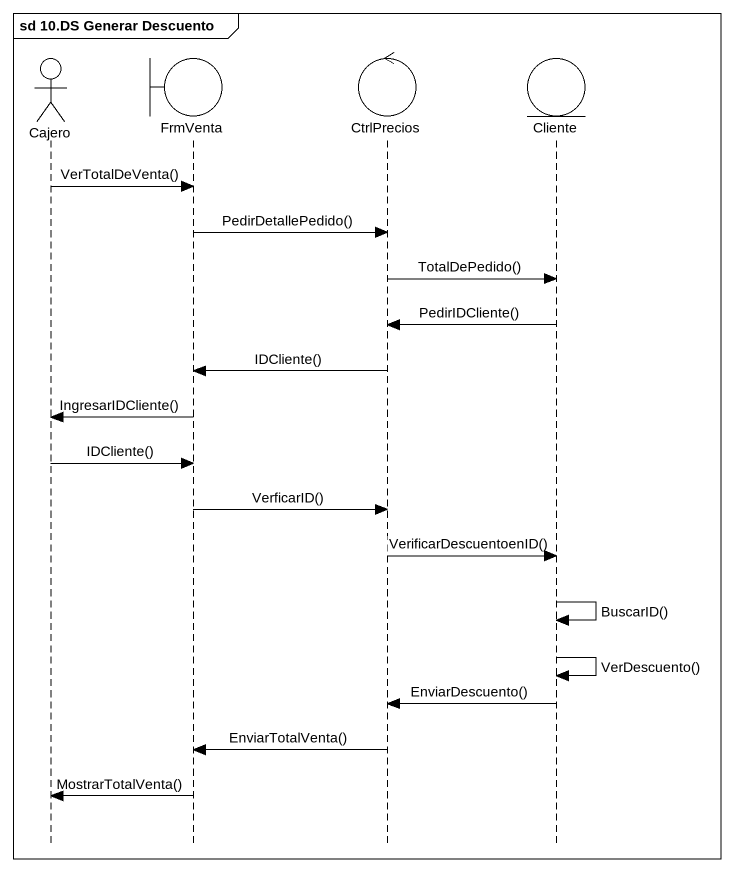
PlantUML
@startuml
mainframe sd 10.DS Generar Descuento
hide footbox
actor Cajero
boundary FrmVenta
control CtrlPrecios
entity Cliente

Cajero -> FrmVenta : VerTotalDeVenta()
FrmVenta -> CtrlPrecios : PedirDetallePedido()
CtrlPrecios -> Cliente : TotalDePedido()
Cliente -> CtrlPrecios : PedirIDCliente()
CtrlPrecios -> FrmVenta : IDCliente()
FrmVenta -> Cajero : IngresarIDCliente()
Cajero -> FrmVenta : IDCliente()
FrmVenta -> CtrlPrecios : VerficarID()
CtrlPrecios -> Cliente : VerificarDescuentoenID()
Cliente -> Cliente : BuscarID()
Cliente -> Cliente : VerDescuento()
Cliente -> CtrlPrecios : EnviarDescuento()
CtrlPrecios -> FrmVenta : EnviarTotalVenta()
FrmVenta -> Cajero : MostrarTotalVenta()
@enduml
